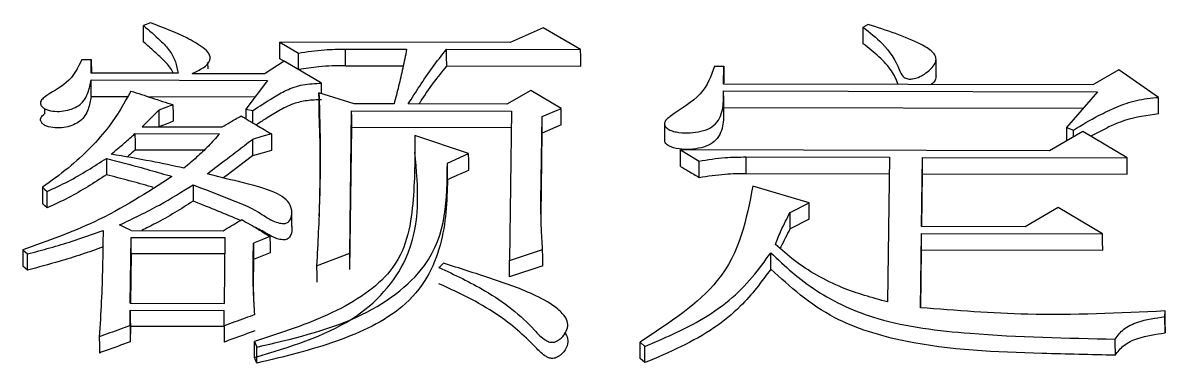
# Model space of a CAD drawing. Header units: millimetres. Extents: x 2448 to 4397, y 790 to 2168.
# Drawn here: x 2852.602 to 2857.33, y 2002.126 to 2003.537 of the extents above; entities that cross this region are included whole.
import ezdxf

# ---------------------------------------------------------------- set-up
doc = ezdxf.new("R2010")
doc.units = ezdxf.units.MM

msp = doc.modelspace()

# ---------------------------------------------------------------- linework, layer by layer
at = {"color": 7, "linetype": 'Continuous', "lineweight": 25}
for p, q in [((2853.1306, 2003.5374), (2853.1012, 2003.5262)), ((2853.1017, 2003.4573), (2853.1012, 2003.5262)), ((2854.7561, 2003.5169), (2854.6189, 2003.4551)), ((2854.9106, 2003.4263), (2854.7561, 2003.5169)), ((2856.0802, 2003.5197), (2856.0998, 2003.5309)), ((2853.6649, 2003.4572), (2853.7422, 2003.4118)), ((2854.6189, 2003.4551), (2853.6649, 2003.4572)), ((2853.6653, 2003.3885), (2853.6649, 2003.4572)), ((2853.3678, 2003.4137), (2853.3678, 2003.4152)), ((2853.7426, 2003.3431), (2853.7422, 2003.4118)), ((2853.9371, 2003.4284), (2854.1902, 2003.4278)), ((2853.9375, 2003.3596), (2853.9371, 2003.4284)), ((2854.3557, 2003.4275), (2854.9106, 2003.4263)), ((2852.8461, 2003.3855), (2852.8851, 2003.3854)), ((2852.8843, 2003.3288), (2852.8851, 2003.3854)), ((2852.8851, 2003.3854), (2852.8854, 2003.3288)), ((2853.3682, 2003.3464), (2853.368, 2003.3734)), ((2853.6833, 2003.378), (2853.6047, 2003.3272)), ((2853.7426, 2003.3431), (2853.6653, 2003.3885)), ((2853.8378, 2003.287), (2853.6833, 2003.378)), ((2853.9375, 2003.3596), (2854.1766, 2003.3591)), ((2854.3561, 2003.3587), (2854.911, 2003.3575)), ((2855.4646, 2003.3572), (2855.5035, 2003.3571)), ((2855.5025, 2003.2834), (2855.5035, 2003.3571)), ((2855.5035, 2003.3571), (2855.5039, 2003.2884)), ((2856.3822, 2003.3174), (2856.3817, 2003.3868)), ((2853.2445, 2003.328), (2852.8843, 2003.3288)), ((2853.3029, 2003.3278), (2853.6047, 2003.3272)), ((2857.1388, 2003.3422), (2857.0309, 2003.28)), ((2857.3028, 2003.2283), (2857.1388, 2003.3422)), ((2852.8839, 2003.3004), (2853.614, 2003.2988)), ((2852.8843, 2003.2319), (2852.8839, 2003.3004)), ((2853.614, 2003.2988), (2853.5248, 2003.1797)), ((2853.8381, 2003.2439), (2853.8378, 2003.287)), ((2857.0309, 2003.28), (2855.5025, 2003.2834)), ((2855.5039, 2003.2834), (2855.5039, 2003.2884)), ((2852.8843, 2003.2319), (2853.0345, 2003.2315)), ((2853.1197, 2003.2313), (2853.5628, 2003.2304)), ((2853.9729, 2003.2015), (2853.8275, 2003.2473)), ((2854.7038, 2003.2567), (2854.6057, 2003.2001)), ((2854.8294, 2003.1825), (2854.7038, 2003.2567)), ((2855.5021, 2003.255), (2857.05, 2003.2516)), ((2855.5032, 2003.1655), (2855.5028, 2003.2348)), ((2857.05, 2003.2516), (2856.9214, 2003.1039)), ((2857.3032, 2003.1599), (2857.3028, 2003.2283)), ((2852.691, 2003.1818), (2852.6912, 2003.1595)), ((2853.5248, 2003.1797), (2853.5539, 2003.1739)), ((2853.5542, 2003.122), (2853.5539, 2003.1739)), ((2853.8295, 2003.1016), (2853.8279, 2003.1788)), ((2853.9548, 2002.5819), (2853.9628, 2003.173)), ((2853.9628, 2003.173), (2854.6248, 2003.1716)), ((2854.1384, 2003.2011), (2853.9729, 2003.2015)), ((2854.6057, 2003.2001), (2854.1968, 2003.201)), ((2854.6248, 2003.1716), (2854.6164, 2002.5515)), ((2854.751, 2003.1485), (2854.8294, 2003.1825)), ((2855.5025, 2003.1865), (2856.9905, 2003.1833)), ((2854.7462, 2002.7993), (2854.751, 2003.1485)), ((2853.0658, 2003.078), (2853.4163, 2003.0773)), ((2853.0954, 2003.1065), (2853.4264, 2003.1058)), ((2853.9552, 2002.5143), (2853.9632, 2003.1047)), ((2853.9632, 2003.1047), (2854.6252, 2003.1032)), ((2854.7468, 2002.7402), (2854.7514, 2003.0802)), ((2854.8298, 2003.1141), (2854.7514, 2003.0802)), ((2855.2575, 2003.1184), (2855.258, 2003.0492)), ((2856.9893, 2003.0866), (2856.8519, 2003.007)), ((2856.9214, 2003.1039), (2856.9504, 2003.0924)), ((2857.1728, 2002.9777), (2856.9893, 2003.0866)), ((2854.4471, 2002.995), (2854.2242, 2003.0698)), ((2853.3517, 2003.0092), (2853.0663, 2003.0098)), ((2854.3589, 2002.9552), (2854.4471, 2002.995)), ((2855.3235, 2003.0103), (2855.4008, 2002.9643)), ((2856.8519, 2003.007), (2855.3235, 2003.0103)), ((2855.3239, 2002.9421), (2855.3235, 2003.0103)), ((2855.5957, 2002.9811), (2856.1895, 2002.9798)), ((2855.5961, 2002.913), (2855.5957, 2002.9811)), ((2856.1895, 2002.9798), (2856.1815, 2002.3798)), ((2856.3219, 2002.6922), (2856.3258, 2002.9795)), ((2856.3258, 2002.9795), (2857.1728, 2002.9777)), ((2854.3594, 2002.8871), (2854.3589, 2002.9552)), ((2855.4012, 2002.8963), (2855.4008, 2002.9643)), ((2855.5961, 2002.913), (2856.19, 2002.9117)), ((2856.3233, 2002.6922), (2856.3263, 2002.9114)), ((2856.3263, 2002.9114), (2857.1732, 2002.9096)), ((2852.6831, 2002.8556), (2852.6835, 2002.7876)), ((2852.7028, 2002.7704), (2852.7023, 2002.8383)), ((2855.856, 2002.7912), (2855.6233, 2002.8607)), ((2855.7775, 2002.7511), (2855.856, 2002.7912)), ((2853.7151, 2002.6935), (2853.7147, 2002.7621)), ((2855.778, 2002.6833), (2855.7775, 2002.7511)), ((2856.8877, 2002.7717), (2856.7503, 2002.6913)), ((2857.0711, 2002.6618), (2856.8877, 2002.7717)), ((2855.8564, 2002.7233), (2855.778, 2002.6833)), ((2853.0466, 2002.375), (2853.0502, 2002.6474)), ((2853.0502, 2002.6474), (2853.4396, 2002.6466)), ((2853.0506, 2002.6763), (2853.4303, 2002.6755)), ((2853.436, 2002.3741), (2853.4396, 2002.6466)), ((2856.3174, 2002.3562), (2856.3215, 2002.6634)), ((2856.3215, 2002.6634), (2857.0711, 2002.6618)), ((2856.7503, 2002.6913), (2856.3219, 2002.6922)), ((2852.6017, 2002.5964), (2852.6022, 2002.5288)), ((2852.6214, 2002.5114), (2852.621, 2002.579)), ((2853.0507, 2002.5798), (2853.048, 2002.375)), ((2853.4387, 2002.5789), (2853.0507, 2002.5798)), ((2853.5566, 2002.5556), (2853.5562, 2002.5045)), ((2853.8178, 2002.53), (2853.9548, 2002.5819)), ((2854.6164, 2002.5515), (2854.7533, 2002.5975)), ((2854.6168, 2002.484), (2854.6164, 2002.5515)), ((2855.6979, 2002.5163), (2855.6975, 2002.5839)), ((2856.3188, 2002.3562), (2856.322, 2002.5957)), ((2856.322, 2002.5957), (2857.0716, 2002.5941)), ((2854.7537, 2002.5299), (2854.6168, 2002.484)), ((2853.0466, 2002.375), (2853.436, 2002.3741)), ((2853.0454, 2002.2818), (2853.0462, 2002.3459)), ((2853.0462, 2002.3459), (2853.4356, 2002.345)), ((2853.4348, 2002.2809), (2853.4356, 2002.345)), ((2854.8437, 2002.3194), (2854.8437, 2002.3219)), ((2857.3294, 2002.3191), (2857.3297, 2002.3424)), ((2857.3299, 2002.2519), (2857.3294, 2002.3191)), ((2857.3302, 2002.2753), (2857.3297, 2002.3425)), ((2853.0454, 2002.2818), (2853.0458, 2002.2147)), ((2853.0467, 2002.2787), (2853.0458, 2002.2147)), ((2853.4348, 2002.2778), (2853.0467, 2002.2787)), ((2857.3302, 2002.2752), (2857.3299, 2002.2519)), ((2853.5605, 2002.2165), (2853.5699, 2002.1931)), ((2855.157, 2002.213), (2855.1763, 2002.1954)), ((2855.1575, 2002.146), (2855.157, 2002.213)), ((2853.5704, 2002.1261), (2853.5609, 2002.1494)), ((2855.1767, 2002.1284), (2855.1575, 2002.146))]:
    msp.add_line(p, q, dxfattribs=at)
at = {"color": 7, "linetype": 'Continuous', "lineweight": 25, "flags": 128}
for points in [[(2856.0806, 2003.4508), (2856.0804, 2003.4749), (2856.0803, 2003.4973), (2856.0802, 2003.5197)], [(2854.3561, 2003.3587), (2854.3559, 2003.3972), (2854.3557, 2003.4275)], [(2854.911, 2003.3575), (2854.9108, 2003.396), (2854.9106, 2003.4263)], [(2853.8279, 2003.1788), (2853.8277, 2003.2171), (2853.8275, 2003.2473)], [(2853.2232, 2003.1974), (2853.1939, 2003.1861), (2853.1645, 2003.1748)], [(2853.1645, 2003.1748), (2853.1647, 2003.1365), (2853.1649, 2003.1064)], [(2853.2232, 2003.1974), (2853.2235, 2003.1591), (2853.2237, 2003.129)], [(2853.5248, 2003.1797), (2853.525, 2003.1414), (2853.525, 2003.1393)], [(2853.9632, 2003.1047), (2853.963, 2003.1429), (2853.9628, 2003.173)], [(2854.8298, 2003.1141), (2854.8295, 2003.1524), (2854.8294, 2003.1825)], [(2853.2237, 2003.129), (2853.209, 2003.1233), (2853.1943, 2003.1177), (2853.1649, 2003.1064)], [(2854.7514, 2003.0802), (2854.7512, 2003.1185), (2854.751, 2003.1485)], [(2853.0658, 2003.078), (2853.0661, 2003.0398), (2853.0663, 2003.0098)], [(2853.6305, 2003.0768), (2853.5914, 2003.0655), (2853.5523, 2003.0541)], [(2853.6305, 2003.0768), (2853.6307, 2003.0386), (2853.6309, 2003.0086)], [(2856.9214, 2003.1039), (2856.9216, 2003.0657), (2856.9217, 2003.0475)], [(2856.9506, 2003.0642), (2856.9506, 2003.0712), (2856.9504, 2003.0924)], [(2853.5523, 2003.0541), (2853.5525, 2003.016), (2853.5527, 2002.9859)], [(2853.6309, 2003.0086), (2853.6113, 2003.0029), (2853.5918, 2002.9973), (2853.5527, 2002.9859)], [(2854.4475, 2002.9269), (2854.4473, 2002.9651), (2854.4471, 2002.995)], [(2856.3263, 2002.9114), (2856.326, 2002.9495), (2856.3258, 2002.9795)], [(2857.1732, 2002.9096), (2857.173, 2002.9477), (2857.1728, 2002.9777)], [(2852.9476, 2002.9754), (2852.9478, 2002.9373), (2852.948, 2002.9073)], [(2852.6831, 2002.8556), (2852.6927, 2002.8469), (2852.7023, 2002.8383)], [(2853.3064, 2002.8657), (2853.3065, 2002.8353), (2853.3067, 2002.8166), (2853.3068, 2002.7978)], [(2855.8564, 2002.7233), (2855.8562, 2002.7613), (2855.856, 2002.7912)], [(2852.7028, 2002.7704), (2852.6932, 2002.779), (2852.6835, 2002.7876)], [(2853.0506, 2002.6763), (2853.0265, 2002.6879), (2853.0023, 2002.6995)], [(2853.0507, 2002.5798), (2853.0504, 2002.6176), (2853.0502, 2002.6474)], [(2853.6247, 2002.6519), (2853.5904, 2002.6376), (2853.5562, 2002.6232)], [(2853.6247, 2002.6519), (2853.6249, 2002.6141), (2853.6251, 2002.5843)], [(2856.322, 2002.5957), (2856.3217, 2002.6336), (2856.3215, 2002.6634)], [(2857.0716, 2002.5941), (2857.0713, 2002.632), (2857.0711, 2002.6618)], [(2853.5562, 2002.6232), (2853.5564, 2002.5853), (2853.5566, 2002.5556)], [(2852.6017, 2002.5964), (2852.6114, 2002.5877), (2852.621, 2002.579)], [(2853.6251, 2002.5843), (2853.5909, 2002.5699), (2853.5566, 2002.5556)], [(2853.9552, 2002.5143), (2853.9549, 2002.5521), (2853.9548, 2002.5819)], [(2854.7537, 2002.5299), (2854.7535, 2002.5677), (2854.7533, 2002.5975)], [(2852.6214, 2002.5114), (2852.6118, 2002.5201), (2852.6022, 2002.5288)], [(2853.8178, 2002.53), (2853.818, 2002.4923), (2853.8182, 2002.4626)], [(2854.3239, 2002.5231), (2854.3289, 2002.5275), (2854.3362, 2002.534), (2854.3436, 2002.5405)], [(2853.0462, 2002.3459), (2853.0465, 2002.3082), (2853.0467, 2002.2787)], [(2853.4348, 2002.2809), (2853.435, 2002.2433), (2853.4352, 2002.2138)], [(2852.9182, 2002.2354), (2852.9184, 2002.1978), (2852.9186, 2002.1683)], [(2857.1242, 2002.1592), (2857.1241, 2002.178), (2857.1239, 2002.1968), (2857.1237, 2002.2262)], [(2853.5609, 2002.1494), (2853.5607, 2002.1765), (2853.5606, 2002.1965), (2853.5605, 2002.2165)], [(2853.5704, 2002.1261), (2853.5702, 2002.1531), (2853.57, 2002.1731), (2853.5699, 2002.1931)], [(2855.1767, 2002.1284), (2855.1766, 2002.1528), (2855.1764, 2002.1741), (2855.1763, 2002.1954)]]:
    msp.add_lwpolyline(points, dxfattribs=at)
at = {"color": 7, "linetype": 'Continuous', "lineweight": 25}
for points, knots in [([(2853.1012, 2003.5262), (2853.1248, 2003.5057), (2853.1634, 2003.4721), (2853.2119, 2003.4228), (2853.2354, 2003.376), (2853.2415, 2003.344), (2853.2445, 2003.328)], [0, 0, 0, 0, 0.344956, 0.566156, 0.783788, 1, 1, 1, 1]), ([(2853.3029, 2003.3278), (2853.3186, 2003.335), (2853.3494, 2003.3489), (2853.3809, 2003.3785), (2853.3749, 2003.4112), (2853.3389, 2003.443), (2853.2597, 2003.488), (2853.1819, 2003.5177), (2853.1306, 2003.5374)], [0, 0, 0, 0, 0.121857, 0.238762, 0.329573, 0.425394, 0.62059, 1, 1, 1, 1]), ([(2856.0802, 2003.5197), (2856.1076, 2003.4977), (2856.1733, 2003.4451), (2856.2195, 2003.3729), (2856.2378, 2003.3214), (2856.2515, 2003.3096), (2856.2603, 2003.3056), (2856.2716, 2003.3038), (2856.2883, 2003.3049), (2856.3115, 2003.3111), (2856.3437, 2003.3301), (2856.3707, 2003.3538), (2856.3836, 2003.3809), (2856.3802, 2003.4003), (2856.3617, 2003.4248), (2856.3048, 2003.4568), (2856.2147, 2003.4941), (2856.1383, 2003.5186), (2856.0998, 2003.5309)], [0, 0, 0, 0, 0.1387701, 0.3317637, 0.3802826, 0.3931607, 0.4034531, 0.4137676, 0.4293266, 0.4560828, 0.4916769, 0.5656145, 0.596929, 0.6282393, 0.6587326, 0.7292002, 0.8635535, 1, 1, 1, 1]), ([(2853.2238, 2003.328), (2853.2234, 2003.3295), (2853.2183, 2003.347), (2853.1899, 2003.377), (2853.1479, 2003.4177), (2853.1171, 2003.4441), (2853.1017, 2003.4573)], [0, 0, 0, 0, 0.02939, 0.349288, 0.673961, 1, 1, 1, 1]), ([(2856.2255, 2003.2818), (2856.2175, 2003.3008), (2856.2004, 2003.3417), (2856.1463, 2003.3973), (2856.1026, 2003.4329), (2856.0806, 2003.4508)], [0, 0, 0, 0, 0.300068, 0.646772, 1, 1, 1, 1]), ([(2853.7422, 2003.4118), (2853.778, 2003.4174), (2853.8422, 2003.4273), (2853.908, 2003.428), (2853.9371, 2003.4284)], [0, 0, 0, 0, 0.558776, 1, 1, 1, 1]), ([(2854.1902, 2003.4278), (2854.1852, 2003.4014), (2854.1754, 2003.3504), (2854.1576, 2003.2749), (2854.1448, 2003.2257), (2854.1384, 2003.2011)], [0, 0, 0, 0, 0.349007, 0.674455, 1, 1, 1, 1]), ([(2854.1968, 2003.201), (2854.2125, 2003.2258), (2854.2448, 2003.2766), (2854.2958, 2003.3528), (2854.3357, 2003.4025), (2854.3557, 2003.4275)], [0, 0, 0, 0, 0.322832, 0.6610659, 1, 1, 1, 1]), ([(2852.8461, 2003.3855), (2852.8296, 2003.3511), (2852.7998, 2003.2888), (2852.7125, 2003.2465), (2852.6747, 2003.2149), (2852.6738, 2003.1998), (2852.6812, 2003.1884), (2852.6923, 2003.1799), (2852.7132, 2003.1722), (2852.7433, 2003.1688), (2852.7794, 2003.172), (2852.8117, 2003.1819), (2852.851, 2003.2042), (2852.8744, 2003.2472), (2852.8808, 2003.2827), (2852.8839, 2003.3004)], [0, 0, 0, 0, 0.230682, 0.417812, 0.453771, 0.487642, 0.510867, 0.534856, 0.560014, 0.612077, 0.662973, 0.713604, 0.762757, 0.881713, 1, 1, 1, 1]), ([(2853.9375, 2003.3596), (2853.9005, 2003.3591), (2853.8346, 2003.358), (2853.7707, 2003.3477), (2853.7426, 2003.3431)], [0, 0, 0, 0, 0.561154, 1, 1, 1, 1]), ([(2854.3561, 2003.3587), (2854.3371, 2003.3353), (2854.2978, 2003.287), (2854.2623, 2003.2335), (2854.2434, 2003.2041), (2854.2413, 2003.2009)], [0, 0, 0, 0, 0.45549, 0.9391462, 1, 1, 1, 1]), ([(2855.4646, 2003.3572), (2855.4508, 2003.3171), (2855.4227, 2003.236), (2855.3182, 2003.1768), (2855.2671, 2003.1385), (2855.257, 2003.1258), (2855.2574, 2003.1118), (2855.2674, 2003.0994), (2855.2846, 2003.09), (2855.3132, 2003.0823), (2855.3522, 2003.079), (2855.398, 2003.0841), (2855.4407, 2003.0956), (2855.4853, 2003.1288), (2855.5026, 2003.186), (2855.5023, 2003.232), (2855.5021, 2003.255)], [0, 0, 0, 0, 0.20538, 0.416207, 0.441546, 0.465119, 0.487268, 0.510287, 0.53475, 0.560771, 0.612597, 0.663351, 0.714481, 0.76266, 0.881433, 1, 1, 1, 1]), ([(2856.3821, 2003.3178), (2856.3815, 2003.3116), (2856.3802, 2003.2983), (2856.3681, 2003.2873), (2856.3617, 2003.2815)], [0, 0, 0, 0, 0.466459, 1, 1, 1, 1]), ([(2853.5539, 2003.1739), (2853.5811, 2003.1915), (2853.6259, 2003.2205), (2853.6912, 2003.2592), (2853.7598, 2003.284), (2853.8116, 2003.286), (2853.8378, 2003.287)], [0, 0, 0, 0, 0.333977, 0.551625, 0.772836, 1, 1, 1, 1]), ([(2852.8843, 2003.2319), (2852.8812, 2003.2142), (2852.8749, 2003.1787), (2852.8514, 2003.1358), (2852.8121, 2003.1136), (2852.7798, 2003.1036), (2852.7438, 2003.1004), (2852.7136, 2003.1039), (2852.6928, 2003.1115), (2852.6816, 2003.12), (2852.6743, 2003.1315), (2852.6751, 2003.1464), (2852.6855, 2003.1552), (2852.6911, 2003.1594), (2852.6912, 2003.1594)], [0, 0, 0, 0, 0.202935, 0.407056, 0.491446, 0.578405, 0.665839, 0.755275, 0.79848, 0.839659, 0.879512, 0.93762, 0.999332, 1, 1, 1, 1]), ([(2853.0488, 2003.2546), (2853.0216, 2003.2055), (2852.9765, 2003.1241), (2852.8831, 2003.0187), (2852.791, 2002.9335), (2852.7192, 2002.8816), (2852.6831, 2002.8556)], [0, 0, 0, 0, 0.335108, 0.554596, 0.776227, 1, 1, 1, 1]), ([(2853.0488, 2003.2546), (2853.0633, 2003.2499), (2853.0924, 2003.2403), (2853.136, 2003.226), (2853.1796, 2003.2117), (2853.2087, 2003.2022), (2853.2232, 2003.1974)], [0, 0, 0, 0, 0.25, 0.5, 0.75, 1, 1, 1, 1]), ([(2853.8382, 2003.2184), (2853.8181, 2003.2178), (2853.7781, 2003.2164), (2853.7155, 2003.202), (2853.6613, 2003.1727), (2853.6111, 2003.1427), (2853.5806, 2003.1227), (2853.5676, 2003.1141)], [0, 0, 0, 0, 0.18588, 0.369234, 0.600603, 0.829424, 1, 1, 1, 1]), ([(2853.8275, 2003.2473), (2853.8291, 2003.1943), (2853.8335, 2003.0494), (2853.8322, 2002.8106), (2853.8226, 2002.6236), (2853.8178, 2002.53)], [0, 0, 0, 0, 0.2233635, 0.6115323, 1, 1, 1, 1]), ([(2856.9504, 2003.0924), (2856.9845, 2003.1132), (2857.0409, 2003.1476), (2857.1284, 2003.1884), (2857.2095, 2003.2194), (2857.2715, 2003.2253), (2857.3028, 2003.2283)], [0, 0, 0, 0, 0.334478, 0.553297, 0.775018, 1, 1, 1, 1]), ([(2853.1645, 2003.1748), (2853.1562, 2003.1666), (2853.1406, 2003.1511), (2853.1175, 2003.1284), (2853.1028, 2003.1138), (2853.0954, 2003.1065)], [0, 0, 0, 0, 0.359367, 0.679683, 1, 1, 1, 1]), ([(2855.5025, 2003.1865), (2855.5027, 2003.1635), (2855.503, 2003.1176), (2855.4857, 2003.0605), (2855.4411, 2003.0274), (2855.3985, 2003.0159), (2855.3526, 2003.0107), (2855.3137, 2003.014), (2855.2849, 2003.0217), (2855.2682, 2003.0311), (2855.2586, 2003.0413), (2855.259, 2003.0477), (2855.2592, 2003.0497)], [0, 0, 0, 0, 0.226788, 0.453994, 0.546206, 0.644116, 0.741327, 0.840591, 0.890422, 0.93725, 0.981292, 1, 1, 1, 1]), ([(2853.4264, 2003.1058), (2853.4377, 2003.1123), (2853.4564, 2003.1231), (2853.4825, 2003.1383), (2853.4975, 2003.1469), (2853.5049, 2003.1512)], [0, 0, 0, 0, 0.42963, 0.714814, 1, 1, 1, 1]), ([(2853.5049, 2003.1512), (2853.516, 2003.1447), (2853.5381, 2003.1316), (2853.58, 2003.1068), (2853.6107, 2003.0885), (2853.6305, 2003.0768)], [0, 0, 0, 0, 0.264385, 0.528769, 1, 1, 1, 1]), ([(2857.3032, 2003.1599), (2857.2558, 2003.1532), (2857.1782, 2003.1423), (2857.0895, 2003.1025), (2857.0443, 2003.0783), (2857.0227, 2003.0668)], [0, 0, 0, 0, 0.4501491, 0.7375383, 1, 1, 1, 1]), ([(2852.9673, 2002.9925), (2852.9767, 2003.0003), (2852.9954, 2003.0158), (2853.0286, 2003.0441), (2853.0516, 2003.0651), (2853.0658, 2003.078)], [0, 0, 0, 0, 0.276554, 0.553118, 1, 1, 1, 1]), ([(2853.4163, 2003.0773), (2853.401, 2003.0602), (2853.3712, 2003.0269), (2853.3217, 2002.9792), (2853.2861, 2002.9495), (2853.2683, 2002.9346)], [0, 0, 0, 0, 0.3445717, 0.6717512, 1, 1, 1, 1]), ([(2853.8297, 2003.1018), (2853.8297, 2003.1002), (2853.8301, 2003.0823), (2853.8326, 2002.8969), (2853.8292, 2002.7908), (2853.8275, 2002.7377)], [0, 0, 0, 0, 0.048332, 0.524304, 1, 1, 1, 1]), ([(2853.3654, 2002.9115), (2853.3965, 2002.9353), (2853.4588, 2002.9829), (2853.5211, 2003.0304), (2853.5523, 2003.0541)], [0, 0, 0, 0, 0.499922, 1, 1, 1, 1]), ([(2854.2242, 2003.0698), (2854.2244, 2002.9763), (2854.2247, 2002.7894), (2854.1739, 2002.5112), (2853.8875, 2002.3213), (2853.671, 2002.2519), (2853.5605, 2002.2165)], [0, 0, 0, 0, 0.273139, 0.54581, 0.768156, 1, 1, 1, 1]), ([(2853.2683, 2002.9346), (2853.2233, 2002.9445), (2853.1241, 2002.9662), (2853.0227, 2002.9832), (2852.9673, 2002.9925)], [0, 0, 0, 0, 0.453224, 1, 1, 1, 1]), ([(2853.0663, 2003.0098), (2853.0574, 2003.0017), (2853.0468, 2002.9919), (2853.0358, 2002.9823), (2853.0339, 2002.9807)], [0, 0, 0, 0, 0.831261, 1, 1, 1, 1]), ([(2853.5527, 2002.9859), (2853.5215, 2002.9622), (2853.4815, 2002.9318), (2853.4415, 2002.9012), (2853.4326, 2002.8945)], [0, 0, 0, 0, 0.778364, 1, 1, 1, 1]), ([(2853.5609, 2002.1494), (2853.7053, 2002.1935), (2853.9851, 2002.2789), (2854.2608, 2002.6044), (2854.2383, 2002.8513), (2854.2247, 2003.0016)], [0, 0, 0, 0, 0.2945354, 0.5705821, 1, 1, 1, 1]), ([(2855.4008, 2002.9643), (2855.4366, 2002.97), (2855.5008, 2002.98), (2855.5666, 2002.9808), (2855.5957, 2002.9811)], [0, 0, 0, 0, 0.558776, 1, 1, 1, 1]), ([(2852.7023, 2002.8383), (2852.7317, 2002.8518), (2852.7905, 2002.8788), (2852.8707, 2002.926), (2852.922, 2002.9589), (2852.9476, 2002.9754)], [0, 0, 0, 0, 0.332927, 0.666015, 1, 1, 1, 1]), ([(2852.9476, 2002.9754), (2852.9763, 2002.9679), (2853.0362, 2002.9522), (2853.1268, 2002.9272), (2853.1883, 2002.9093), (2853.2191, 2002.9003)], [0, 0, 0, 0, 0.314372, 0.657161, 1, 1, 1, 1]), ([(2853.5699, 2002.1931), (2853.7137, 2002.2263), (2853.9934, 2002.291), (2854.3573, 2002.5625), (2854.3583, 2002.8073), (2854.3589, 2002.9552)], [0, 0, 0, 0, 0.2952628, 0.5745504, 1, 1, 1, 1]), ([(2855.3239, 2002.9421), (2855.335, 2002.9356), (2855.3534, 2002.9246), (2855.3792, 2002.9094), (2855.3939, 2002.9006), (2855.4012, 2002.8963)], [0, 0, 0, 0, 0.429892, 0.714945, 1, 1, 1, 1]), ([(2853.2191, 2002.9003), (2853.1166, 2002.8337), (2852.9319, 2002.7136), (2852.7034, 2002.6325), (2852.6017, 2002.5964)], [0, 0, 0, 0, 0.5550566, 1, 1, 1, 1]), ([(2852.948, 2002.9073), (2852.9223, 2002.8907), (2852.8713, 2002.8577), (2852.7908, 2002.8107), (2852.7322, 2002.7839), (2852.7028, 2002.7704)], [0, 0, 0, 0, 0.335838, 0.666888, 1, 1, 1, 1]), ([(2853.1416, 2002.8549), (2853.1391, 2002.8557), (2853.1059, 2002.8653), (2853.0414, 2002.8828), (2852.9791, 2002.8991), (2852.948, 2002.9073)], [0, 0, 0, 0, 0.039652, 0.519763, 1, 1, 1, 1]), ([(2853.3063, 2002.8657), (2853.3522, 2002.8478), (2853.444, 2002.8119), (2853.5613, 2002.7674), (2853.6216, 2002.7217), (2853.6579, 2002.7082), (2853.6755, 2002.7052), (2853.6858, 2002.7051), (2853.6942, 2002.7074), (2853.7013, 2002.7117), (2853.7095, 2002.7213), (2853.7165, 2002.7426), (2853.7155, 2002.7727), (2853.6937, 2002.8052), (2853.625, 2002.8484), (2853.5059, 2002.8752), (2853.4079, 2002.9005), (2853.3654, 2002.9115)], [0, 0, 0, 0, 0.162651, 0.325474, 0.406976, 0.438863, 0.450246, 0.461729, 0.469423, 0.477089, 0.490659, 0.519091, 0.576215, 0.62676, 0.678677, 0.860663, 1, 1, 1, 1]), ([(2854.3594, 2002.8871), (2854.3566, 2002.7967), (2854.3511, 2002.6155), (2854.2172, 2002.3563), (2853.9019, 2002.2058), (2853.6821, 2002.1529), (2853.5704, 2002.1261)], [0, 0, 0, 0, 0.2707476, 0.5426449, 0.7675648, 1, 1, 1, 1]), ([(2854.3594, 2002.8871), (2854.3718, 2002.8927), (2854.3926, 2002.9021), (2854.422, 2002.9154), (2854.439, 2002.9231), (2854.4475, 2002.9269)], [0, 0, 0, 0, 0.421059, 0.710529, 1, 1, 1, 1]), ([(2855.4012, 2002.8963), (2855.4371, 2002.9019), (2855.5012, 2002.9119), (2855.5671, 2002.9127), (2855.5961, 2002.913)], [0, 0, 0, 0, 0.5587637, 1, 1, 1, 1]), ([(2853.0023, 2002.6995), (2853.0302, 2002.7128), (2853.0861, 2002.7394), (2853.1901, 2002.7929), (2853.2607, 2002.8371), (2853.3063, 2002.8657)], [0, 0, 0, 0, 0.2613017, 0.5226517, 1, 1, 1, 1]), ([(2855.6232, 2002.8607), (2855.5969, 2002.7227), (2855.5491, 2002.4724), (2855.2785, 2002.2933), (2855.157, 2002.213)], [0, 0, 0, 0, 0.5513289, 1, 1, 1, 1]), ([(2853.3068, 2002.7978), (2853.2563, 2002.766), (2853.1882, 2002.7232), (2853.1131, 2002.6859), (2853.0937, 2002.6762)], [0, 0, 0, 0, 0.741158, 1, 1, 1, 1]), ([(2853.5026, 2002.7178), (2853.4404, 2002.7438), (2853.3756, 2002.7709), (2853.3095, 2002.7967), (2853.3068, 2002.7978)], [0, 0, 0, 0, 0.958764, 1, 1, 1, 1]), ([(2854.7533, 2002.5975), (2854.7519, 2002.6175), (2854.7491, 2002.6574), (2854.7464, 2002.7247), (2854.7463, 2002.772), (2854.7462, 2002.7993)], [0, 0, 0, 0, 0.296478, 0.59297, 1, 1, 1, 1]), ([(2855.7173, 2002.6185), (2855.7248, 2002.6383), (2855.7371, 2002.6706), (2855.7587, 2002.7145), (2855.7713, 2002.7389), (2855.7775, 2002.7511)], [0, 0, 0, 0, 0.4413657, 0.7206286, 1, 1, 1, 1]), ([(2853.4303, 2002.6755), (2853.4415, 2002.682), (2853.4602, 2002.693), (2853.4864, 2002.7083), (2853.5013, 2002.7171), (2853.5088, 2002.7214)], [0, 0, 0, 0, 0.42963, 0.714814, 1, 1, 1, 1]), ([(2853.5088, 2002.7214), (2853.5199, 2002.7148), (2853.542, 2002.7015), (2853.5806, 2002.6784), (2853.6082, 2002.6618), (2853.6247, 2002.6519)], [0, 0, 0, 0, 0.286417, 0.572834, 1, 1, 1, 1]), ([(2853.7147, 2002.6939), (2853.7152, 2002.6842), (2853.7159, 2002.6687), (2853.7085, 2002.6513), (2853.7002, 2002.6428), (2853.6927, 2002.6388), (2853.6827, 2002.6372), (2853.6677, 2002.6383), (2853.6415, 2002.6456), (2853.607, 2002.667), (2853.5764, 2002.6826), (2853.5583, 2002.6918)], [0, 0, 0, 0, 0.175784, 0.280645, 0.319162, 0.358101, 0.391697, 0.439456, 0.53551, 0.725679, 1, 1, 1, 1]), ([(2852.621, 2002.579), (2852.6521, 2002.5874), (2852.7142, 2002.6042), (2852.8198, 2002.6351), (2852.8915, 2002.6612), (2852.9338, 2002.6765)], [0, 0, 0, 0, 0.291077, 0.582191, 1, 1, 1, 1]), ([(2852.9338, 2002.6765), (2852.9333, 2002.6264), (2852.9322, 2002.5282), (2852.9273, 2002.3811), (2852.9212, 2002.284), (2852.9182, 2002.2354)], [0, 0, 0, 0, 0.342177, 0.671046, 1, 1, 1, 1]), ([(2855.7379, 2002.601), (2855.739, 2002.6038), (2855.7451, 2002.6192), (2855.7592, 2002.6465), (2855.7717, 2002.671), (2855.778, 2002.6833)], [0, 0, 0, 0, 0.101038, 0.550429, 1, 1, 1, 1]), ([(2852.9343, 2002.6089), (2852.9047, 2002.5978), (2852.8455, 2002.5758), (2852.7404, 2002.5442), (2852.6653, 2002.5235), (2852.6214, 2002.5114)], [0, 0, 0, 0, 0.294156, 0.588335, 1, 1, 1, 1]), ([(2853.5619, 2002.3273), (2853.5598, 2002.3596), (2853.5555, 2002.4252), (2853.5547, 2002.5239), (2853.5557, 2002.5901), (2853.5562, 2002.6232)], [0, 0, 0, 0, 0.326993, 0.663435, 1, 1, 1, 1]), ([(2856.1815, 2002.3798), (2856.1173, 2002.3975), (2856.0124, 2002.4265), (2855.8873, 2002.4897), (2855.7934, 2002.5497), (2855.7426, 2002.5957), (2855.7173, 2002.6185)], [0, 0, 0, 0, 0.346818, 0.567669, 0.785316, 1, 1, 1, 1]), ([(2855.1763, 2002.1954), (2855.2544, 2002.2289), (2855.382, 2002.2837), (2855.5287, 2002.3841), (2855.6239, 2002.4811), (2855.673, 2002.5497), (2855.6974, 2002.5839)], [0, 0, 0, 0, 0.347871, 0.568479, 0.785366, 1, 1, 1, 1]), ([(2855.6975, 2002.5839), (2855.7563, 2002.5289), (2855.8747, 2002.4185), (2856.158, 2002.2883), (2856.5926, 2002.2365), (2856.9235, 2002.2301), (2857.1237, 2002.2262)], [0, 0, 0, 0, 0.189518, 0.38108, 0.625569, 1, 1, 1, 1]), ([(2853.5585, 2002.3796), (2853.5585, 2002.38), (2853.5582, 2002.3871), (2853.5563, 2002.441), (2853.556, 2002.4769), (2853.556, 2002.4921), (2853.556, 2002.4998), (2853.556, 2002.5027), (2853.556, 2002.5048)], [0, 0, 0, 0, 0.028159, 0.457581, 0.712785, 0.818699, 0.874082, 1, 1, 1, 1]), ([(2854.3239, 2002.5231), (2854.3892, 2002.4925), (2854.5418, 2002.4209), (2854.6801, 2002.311), (2854.7501, 2002.229), (2854.7799, 2002.2141), (2854.7929, 2002.2123), (2854.8036, 2002.2138), (2854.8171, 2002.2193), (2854.836, 2002.2337), (2854.8525, 2002.2569), (2854.8603, 2002.2862), (2854.8491, 2002.319), (2854.8066, 2002.3625), (2854.7028, 2002.4209), (2854.5384, 2002.4784), (2854.4087, 2002.5197), (2854.3436, 2002.5404)], [0, 0, 0, 0, 0.163465, 0.381612, 0.435704, 0.449374, 0.455784, 0.46222, 0.47112, 0.487583, 0.519897, 0.548376, 0.576976, 0.620967, 0.705438, 0.85217, 1, 1, 1, 1]), ([(2855.6979, 2002.5163), (2855.6592, 2002.4636), (2855.5951, 2002.3762), (2855.4654, 2002.2687), (2855.3282, 2002.1927), (2855.2274, 2002.1499), (2855.1767, 2002.1284)], [0, 0, 0, 0, 0.3322232, 0.5508602, 0.7739505, 1, 1, 1, 1]), ([(2857.1242, 2002.1592), (2857.0234, 2002.1614), (2856.7323, 2002.1677), (2856.3282, 2002.1836), (2855.9224, 2002.3097), (2855.7779, 2002.4427), (2855.6979, 2002.5163)], [0, 0, 0, 0, 0.18847, 0.544574, 0.747831, 1, 1, 1, 1]), ([(2854.8438, 2002.2543), (2854.8492, 2002.2457), (2854.8604, 2002.2278), (2854.8564, 2002.196), (2854.8411, 2002.1721), (2854.8234, 2002.1564), (2854.8121, 2002.1496), (2854.8006, 2002.146), (2854.7907, 2002.1454), (2854.7795, 2002.1477), (2854.7553, 2002.1593), (2854.6966, 2002.2223), (2854.6034, 2002.3075), (2854.4589, 2002.3931), (2854.3694, 2002.4347), (2854.3243, 2002.4557)], [0, 0, 0, 0, 0.0484022, 0.1001993, 0.1614726, 0.1816903, 0.2020073, 0.2136645, 0.2254431, 0.2354947, 0.2539815, 0.3277468, 0.617968, 0.8077018, 1, 1, 1, 1]), ([(2853.5619, 2002.3273), (2853.5488, 2002.3225), (2853.521, 2002.3124), (2853.4786, 2002.2969), (2853.4494, 2002.2863), (2853.4348, 2002.2809)], [0, 0, 0, 0, 0.311103, 0.655551, 1, 1, 1, 1]), ([(2857.3297, 2002.3425), (2857.1401, 2002.3336), (2856.8016, 2002.3176), (2856.4653, 2002.3445), (2856.3174, 2002.3562)], [0, 0, 0, 0, 0.560356, 1, 1, 1, 1]), ([(2857.1237, 2002.2262), (2857.134, 2002.2404), (2857.1548, 2002.2694), (2857.2283, 2002.3045), (2857.2908, 2002.3135), (2857.3294, 2002.3191)], [0, 0, 0, 0, 0.268214, 0.547278, 1, 1, 1, 1]), ([(2853.0454, 2002.2818), (2853.0322, 2002.277), (2853.0044, 2002.2668), (2852.962, 2002.2514), (2852.9328, 2002.2407), (2852.9182, 2002.2354)], [0, 0, 0, 0, 0.311103, 0.655551, 1, 1, 1, 1]), ([(2853.5624, 2002.2601), (2853.5412, 2002.2524), (2853.4988, 2002.237), (2853.4564, 2002.2215), (2853.4352, 2002.2138)], [0, 0, 0, 0, 0.500001, 1, 1, 1, 1]), ([(2857.1242, 2002.1592), (2857.1344, 2002.1734), (2857.1553, 2002.2023), (2857.2287, 2002.2373), (2857.2912, 2002.2463), (2857.3299, 2002.2519)], [0, 0, 0, 0, 0.268064, 0.547117, 1, 1, 1, 1]), ([(2853.0458, 2002.2147), (2853.0246, 2002.2069), (2852.9822, 2002.1915), (2852.9398, 2002.176), (2852.9186, 2002.1683)], [0, 0, 0, 0, 0.500001, 1, 1, 1, 1])]:
    msp.add_open_spline(points, degree=3, knots=knots, dxfattribs=at)

doc.saveas('drawing.dxf')
